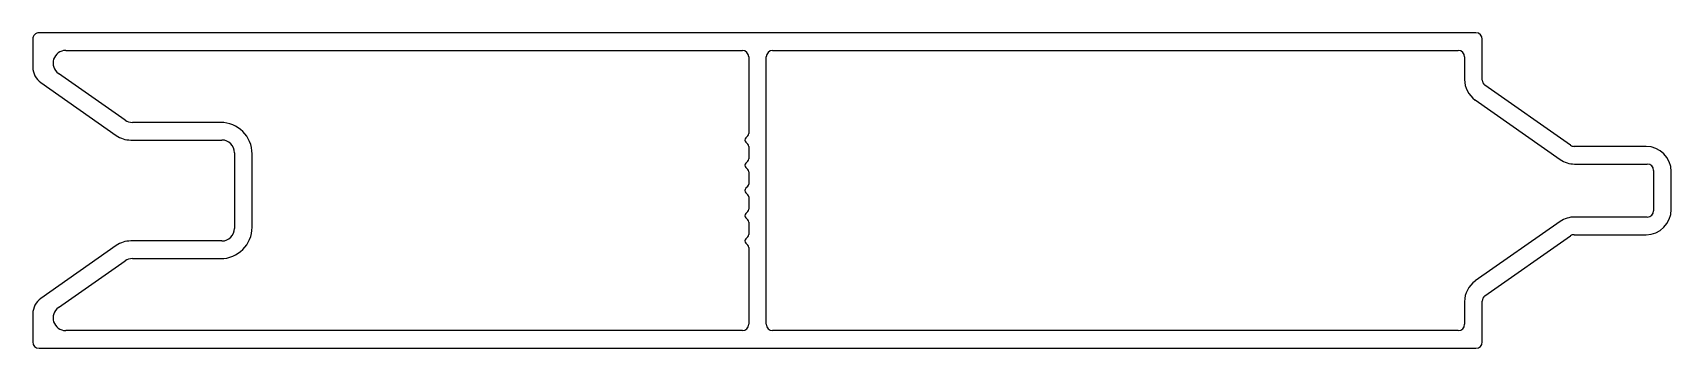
# Model space of a CAD drawing. Extents: x 3161 to 3291, y 1795 to 1820.
import ezdxf

# ---------------------------------------------------------------- set-up
doc = ezdxf.new("R2010")
doc.units = 0
doc.layers.get('0').update_dxf_attribs({"linetype": 'CONTINUOUS'})

msp = doc.modelspace()

# ---------------------------------------------------------------- linework, layer by layer
for p, q in [((3275.31, 1820.25), (3161.31, 1820.25)), ((3160.81, 1819.75), (3160.81, 1817.53)), ((3163.42, 1818.85), (3217.11, 1818.85)), ((3219.51, 1818.85), (3273.91, 1818.85)), ((3275.81, 1816.51), (3275.81, 1819.75)), ((3217.61, 1818.35), (3217.61, 1812.26)), ((3219.01, 1797.15), (3219.01, 1818.35)), ((3274.41, 1818.35), (3274.41, 1816.56)), ((3161.45, 1816.3), (3167.43, 1812.11)), ((3168.13, 1813.33), (3162.85, 1817.03)), ((3282.82, 1811.34), (3276.02, 1816.1)), ((3275.26, 1814.93), (3281.99, 1810.21)), ((3175.71, 1813.15), (3168.71, 1813.15)), ((3168.58, 1811.75), (3175.81, 1811.75)), ((3217.54, 1812.08), (3217.38, 1811.93)), ((3217.38, 1811.58), (3217.54, 1811.42)), ((3217.61, 1811.24), (3217.61, 1810.26)), ((3288.81, 1811.25), (3283.11, 1811.25)), ((3176.81, 1810.75), (3176.81, 1804.75)), ((3178.21, 1804.85), (3178.21, 1810.65)), ((3217.54, 1810.08), (3217.38, 1809.93)), ((3283.14, 1809.85), (3288.91, 1809.85)), ((3217.38, 1809.58), (3217.54, 1809.42)), ((3217.61, 1809.24), (3217.61, 1808.26)), ((3289.41, 1809.35), (3289.41, 1806.15)), ((3290.81, 1806.25), (3290.81, 1809.25)), ((3217.54, 1808.08), (3217.38, 1807.93)), ((3217.38, 1807.58), (3217.54, 1807.42)), ((3217.61, 1807.24), (3217.61, 1806.26)), ((3217.54, 1806.08), (3217.38, 1805.93)), ((3217.38, 1805.58), (3217.54, 1805.42)), ((3217.61, 1805.24), (3217.61, 1804.26)), ((3281.99, 1805.29), (3275.26, 1800.58)), ((3288.91, 1805.65), (3283.14, 1805.65)), ((3167.43, 1803.39), (3161.45, 1799.2)), ((3175.81, 1803.75), (3168.58, 1803.75)), ((3217.54, 1804.08), (3217.38, 1803.93)), ((3217.38, 1803.58), (3217.54, 1803.42)), ((3217.61, 1803.24), (3217.61, 1797.15)), ((3276.02, 1799.4), (3282.82, 1804.16)), ((3283.11, 1804.25), (3288.81, 1804.25)), ((3162.85, 1798.47), (3168.13, 1802.17)), ((3168.71, 1802.35), (3175.71, 1802.35)), ((3160.81, 1797.97), (3160.81, 1795.75)), ((3274.41, 1798.94), (3274.41, 1797.15)), ((3275.81, 1795.75), (3275.81, 1798.99)), ((3217.11, 1796.65), (3163.42, 1796.65)), ((3273.91, 1796.65), (3219.51, 1796.65)), ((3161.31, 1795.25), (3275.31, 1795.25))]:
    msp.add_line(p, q)
for centre, radius, start, end in [((3161.31, 1819.75), 0.5, 90, 180.011), ((3275.31, 1819.75), 0.5, 0, 90), ((3163.42, 1817.85), 1, 90, 235), ((3217.11, 1818.35), 0.5, 0, 90), ((3219.51, 1818.35), 0.5, 90, 180), ((3273.91, 1818.35), 0.5, 0, 90), ((3162.31, 1817.53), 1.5, 180, 235), ((3276.41, 1816.56), 2, 180, 235), ((3276.31, 1816.51), 0.5, 180, 235), ((3168.71, 1814.15), 1, 235, 270), ((3175.71, 1810.65), 2.5, 360, 90), ((3217.36, 1812.26), 0.25, 315, 0), ((3168.58, 1813.75), 2, 235, 270), ((3175.81, 1810.75), 1, 0, 90), ((3217.56, 1811.75), 0.25, 135, 225), ((3217.36, 1811.24), 0.25, 0, 45), ((3283.11, 1811.75), 0.5, 235, 270), ((3288.81, 1809.25), 2, 360, 90), ((3217.56, 1809.75), 0.25, 135, 225), ((3217.36, 1810.26), 0.25, 315, 0), ((3283.14, 1811.85), 2, 235, 270), ((3288.91, 1809.35), 0.5, 0, 90), ((3217.36, 1809.24), 0.25, 0, 45), ((3217.56, 1807.75), 0.25, 135, 225), ((3217.36, 1808.26), 0.25, 315, 0), ((3217.36, 1807.24), 0.25, 0, 45), ((3217.56, 1805.75), 0.25, 135, 225), ((3217.36, 1806.26), 0.25, 315, 0), ((3288.81, 1806.25), 2, 270, 360), ((3288.91, 1806.15), 0.5, 270, 0), ((3175.71, 1804.85), 2.5, 270, 0), ((3175.81, 1804.75), 1, 270, 0), ((3217.36, 1805.24), 0.25, 0, 45), ((3283.14, 1803.65), 2, 90, 125), ((3168.58, 1801.75), 2, 90, 125), ((3217.56, 1803.75), 0.25, 135, 225), ((3217.36, 1804.26), 0.25, 315, 0), ((3217.36, 1803.24), 0.25, 0, 45), ((3283.11, 1803.75), 0.5, 90, 125), ((3168.71, 1801.35), 1, 90, 125), ((3276.41, 1798.94), 2, 125, 180), ((3276.31, 1798.99), 0.5, 125, 180), ((3162.31, 1797.97), 1.5, 125.025, 180.011), ((3163.42, 1797.65), 1, 125, 270), ((3217.11, 1797.15), 0.5, 270, 360), ((3219.51, 1797.15), 0.5, 180, 270), ((3273.91, 1797.15), 0.5, 270, 360), ((3161.31, 1795.75), 0.5, 180, 270), ((3275.31, 1795.75), 0.5, 270, 360)]:
    msp.add_arc(centre, radius, start, end)

doc.saveas('drawing.dxf')
